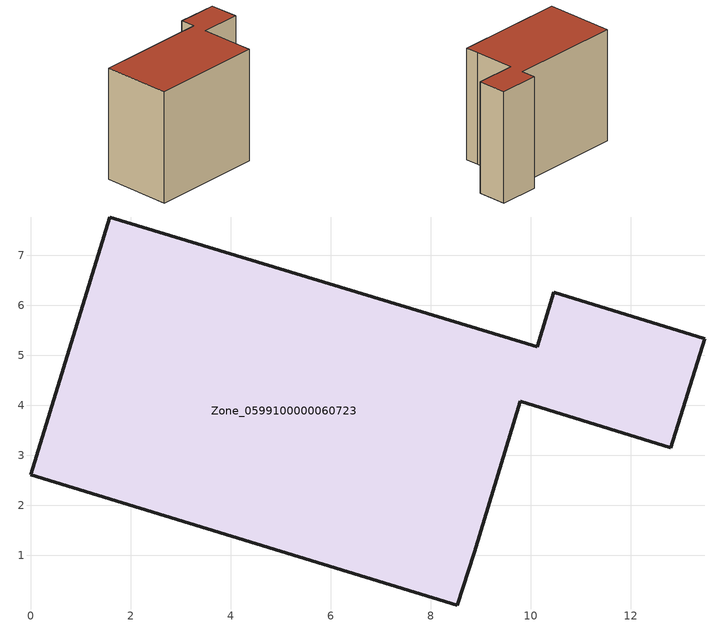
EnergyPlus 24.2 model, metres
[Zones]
Zone_0599100000060723
 floor ground (C_G): 8.87,1.05 8.53,0.01 0,2.61 1.58,7.77 10.13,5.17 10.46,6.26 13.48,5.33 12.81,3.16 9.79,4.08 z0
 wall outside (C_F): 13.48,5.33 10.46,6.26 10.13,5.17 1.58,7.77 0,2.61 8.53,0.01 8.87,1.05 9.79,4.08 12.81,3.16 13.48,5.33 z0:8.91
 roof outside (C_R): 8.87,1.05 9.79,4.08 12.81,3.16 13.48,5.33 10.46,6.26 10.13,5.17 1.58,7.77 0,2.61 8.53,0.01 z8.91
[BUILDING]
Pand.0599100000060723: North Axis=0; Terrain=City; Loads Convergence Tolerance Value=0.04; Temperature Convergence Tolerance Value=0.4; Solar Distribution=FullExterior; Maximum Number of Warmup Days=25; Minimum Number of Warmup Days=1
[Site:Location]
Rotterdam.The.Hague.AP_ZH_NLD Design_Conditions: Latitude=51.96; Longitude=4.45; Time Zone=1; Elevation=-4.5
[SITE:GROUNDTEMPERATURE:BUILDINGSURFACE]
18, 18, 18, 18, 18, 18, 18, 18, 18, 18, 18, 18
[MATERIAL] Thermal Absorptance=0.9; Solar Absorptance=0.7; Visible Absorptance=0.7
Name | Roughness | Thickness | Conductivity | Density | Specific Heat
G.TI.1975-1991 | MediumSmooth | 0.15 | 0.288461 | 540 | 1210
F.TI.1975-1991 | Rough | 0.3 | 0.230769 | 1920 | 840
R.TI.1975-1991 | MediumRough | 0.2 | 0.153846 | 1500 | 1000
[CONSTRUCTION]
C_G: G.TI.1975-1991
C_F: F.TI.1975-1991
C_R: R.TI.1975-1991
[ZONE]
Zone_0599100000060723: Type=1; Multiplier=1; Ceiling Height=Autocalculate; Volume=Autocalculate; Floor Area=autocalculate; Part of Total Floor Area=Yes
[ZONEINFILTRATION:DESIGNFLOWRATE]
Infil_Zone_0599100000060723: Zone or ZoneList or Space or SpaceList=Zone_0599100000060723; Schedule=AlwaysOn; Design Flow Rate Calculation Method=Flow/Area; Flow Rate per Floor Area=0.003; Constant Term Coefficient=1; Temperature Term Coefficient=0; Velocity Term Coefficient=0; Velocity Squared Term Coefficient=0
[HVACTEMPLATE:ZONE:IDEALLOADSAIRSYSTEM]
Zone_0599100000060723: Maximum Heating Supply Air Temperature=50; Minimum Cooling Supply Air Temperature=13; Maximum Heating Supply Air Humidity Ratio=0.0156; Minimum Cooling Supply Air Humidity Ratio=0.0077; Heating Limit=NoLimit; Cooling Limit=NoLimit; Dehumidification Control Type=ConstantSensibleHeatRatio; Cooling Sensible Heat Ratio=0.7; Dehumidification Setpoint=60; Humidification Control Type=None; Humidification Setpoint=30; Outdoor Air Method=None; Outdoor Air Flow Rate per Person=0.00944; Outdoor Air Flow Rate per Zone Floor Area=0; Outdoor Air Flow Rate per Zone=0; Demand Controlled Ventilation Type=None; Outdoor Air Economizer Type=NoEconomizer; Heat Recovery Type=None; Sensible Heat Recovery Effectiveness=0.7; Latent Heat Recovery Effectiveness=0.65
[ZONECONTROL:THERMOSTAT]
ThermostatControl_Zone_0599100000060723: Zone or ZoneList=Zone_0599100000060723; Control Type Schedule=DualSetpointControlType; Control 1=Thermostat_Zone_0599100000060723; Temperature Difference Between Cutout And Setpoint=0
[THERMOSTATSETPOINT:DUALSETPOINT]
Thermostat_Zone_0599100000060723: Heating Setpoint Temperature Schedule=HeatingSetpoint_Zone_0599100000060723; Cooling Setpoint Temperature Schedule=CoolingSetpoint_Zone_0599100000060723
[SCHEDULE:COMPACT]
HeatingSetpoint_Zone_0599100000060723: Through: 12/31, For: AllDays, Until: 24:00, 21
CoolingSetpoint_Zone_0599100000060723: Through: 12/31, For: AllDays, Until: 24:00, 24
DualSetpointControlType: Through: 12/31, For: AllDays, Until: 24:00, 4
AlwaysOn: Through: 12/31, For: AllDays, Until: 24:00, 1
